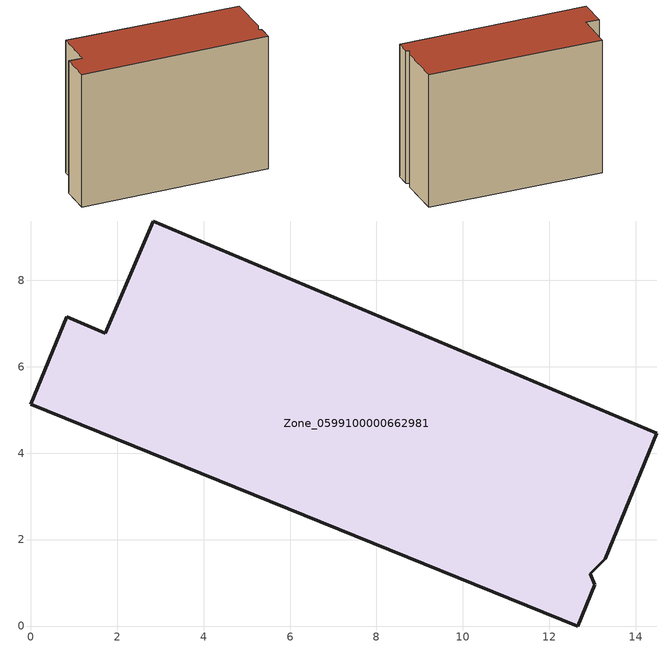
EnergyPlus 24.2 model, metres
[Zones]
Zone_0599100000662981
 floor ground (C_G): 12.65,0 0,5.13 0.83,7.16 1.72,6.77 2.83,9.37 14.48,4.46 13.29,1.56 12.95,1.21 13.04,0.96 z0
 wall outside (C_F): 1.72,6.77 0.83,7.16 0,5.13 12.65,0 13.04,0.96 12.95,1.21 13.29,1.56 14.48,4.46 2.83,9.37 1.72,6.77 z0:9.98
 roof outside (C_R): 13.29,1.56 14.48,4.46 2.83,9.37 1.72,6.77 0.83,7.16 0,5.13 12.65,0 13.04,0.96 12.95,1.21 z9.98
[BUILDING]
Pand.0599100000662981: North Axis=0; Terrain=City; Loads Convergence Tolerance Value=0.04; Temperature Convergence Tolerance Value=0.4; Solar Distribution=FullExterior; Maximum Number of Warmup Days=25; Minimum Number of Warmup Days=1
[Site:Location]
Rotterdam.The.Hague.AP_ZH_NLD Design_Conditions: Latitude=51.96; Longitude=4.45; Time Zone=1; Elevation=-4.5
[SITE:GROUNDTEMPERATURE:BUILDINGSURFACE]
18, 18, 18, 18, 18, 18, 18, 18, 18, 18, 18, 18
[MATERIAL] Thermal Absorptance=0.9; Solar Absorptance=0.7; Visible Absorptance=0.7
Name | Roughness | Thickness | Conductivity | Density | Specific Heat
G.TI.1946 | MediumSmooth | 0.15 | 1 | 540 | 1210
F.TI.1946 | Rough | 0.3 | 0.857143 | 1920 | 840
R.TI.1946 | MediumRough | 0.2 | 0.1 | 1500 | 1000
[CONSTRUCTION]
C_G: G.TI.1946
C_F: F.TI.1946
C_R: R.TI.1946
[ZONE]
Zone_0599100000662981: Type=1; Multiplier=1; Ceiling Height=Autocalculate; Volume=Autocalculate; Floor Area=autocalculate; Part of Total Floor Area=Yes
[ZONEINFILTRATION:DESIGNFLOWRATE]
Infil_Zone_0599100000662981: Zone or ZoneList or Space or SpaceList=Zone_0599100000662981; Schedule=AlwaysOn; Design Flow Rate Calculation Method=Flow/Area; Flow Rate per Floor Area=0.003; Constant Term Coefficient=1; Temperature Term Coefficient=0; Velocity Term Coefficient=0; Velocity Squared Term Coefficient=0
[HVACTEMPLATE:ZONE:IDEALLOADSAIRSYSTEM]
Zone_0599100000662981: Maximum Heating Supply Air Temperature=50; Minimum Cooling Supply Air Temperature=13; Maximum Heating Supply Air Humidity Ratio=0.0156; Minimum Cooling Supply Air Humidity Ratio=0.0077; Heating Limit=NoLimit; Cooling Limit=NoLimit; Dehumidification Control Type=ConstantSensibleHeatRatio; Cooling Sensible Heat Ratio=0.7; Dehumidification Setpoint=60; Humidification Control Type=None; Humidification Setpoint=30; Outdoor Air Method=None; Outdoor Air Flow Rate per Person=0.00944; Outdoor Air Flow Rate per Zone Floor Area=0; Outdoor Air Flow Rate per Zone=0; Demand Controlled Ventilation Type=None; Outdoor Air Economizer Type=NoEconomizer; Heat Recovery Type=None; Sensible Heat Recovery Effectiveness=0.7; Latent Heat Recovery Effectiveness=0.65
[ZONECONTROL:THERMOSTAT]
ThermostatControl_Zone_0599100000662981: Zone or ZoneList=Zone_0599100000662981; Control Type Schedule=DualSetpointControlType; Control 1=Thermostat_Zone_0599100000662981; Temperature Difference Between Cutout And Setpoint=0
[THERMOSTATSETPOINT:DUALSETPOINT]
Thermostat_Zone_0599100000662981: Heating Setpoint Temperature Schedule=HeatingSetpoint_Zone_0599100000662981; Cooling Setpoint Temperature Schedule=CoolingSetpoint_Zone_0599100000662981
[SCHEDULE:COMPACT]
HeatingSetpoint_Zone_0599100000662981: Through: 12/31, For: AllDays, Until: 24:00, 21
CoolingSetpoint_Zone_0599100000662981: Through: 12/31, For: AllDays, Until: 24:00, 24
DualSetpointControlType: Through: 12/31, For: AllDays, Until: 24:00, 4
AlwaysOn: Through: 12/31, For: AllDays, Until: 24:00, 1
